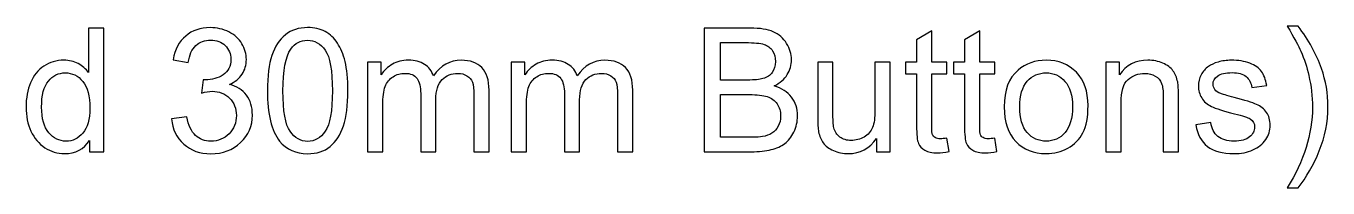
# Model space of a CAD drawing. Header units: millimetres. Extents: x 198 to 2265, y -986 to 144.
# Drawn here: x 800.4 to 992.1, y -705.3 to -681.5 of the extents above; entities that cross this region are included whole.
import ezdxf

# ---------------------------------------------------------------- set-up
doc = ezdxf.new("R2010")
doc.units = ezdxf.units.MM
doc.header["$MEASUREMENT"] = 0
doc.layers.add('Layer 1', color=7, linetype='Continuous')

msp = doc.modelspace()

# ---------------------------------------------------------------- linework, layer by layer
at = {"layer": 'Layer 1', "color": 250}
for points, knots in [([(809.77, -699.9655), (809.77, -699.9655), (809.77, -698.2933), (809.77, -698.2933), (808.936, -699.593), (807.7084, -700.2449), (806.087, -700.2449), (805.0371, -700.2449), (804.0719, -699.957), (803.1956, -699.3771), (802.3151, -698.8013), (801.6335, -697.9928), (801.1467, -696.9598), (800.6641, -695.9227), (800.4228, -694.7331), (800.4228, -693.3869), (800.4228, -692.0746), (800.6429, -690.885), (801.079, -689.814), (801.5192, -688.7472), (802.1754, -687.9259), (803.0517, -687.3586), (803.9238, -686.7871), (804.9059, -686.5035), (805.9854, -686.5035), (806.7813, -686.5035), (807.4882, -686.6728), (808.1063, -687.0073), (808.7244, -687.3417), (809.2281, -687.782), (809.6176, -688.3196), (809.6176, -688.3196), (809.6176, -681.7791), (809.6176, -681.7791), (809.6176, -681.7791), (811.8528, -681.7791), (811.8528, -681.7791), (811.8528, -681.7791), (811.8528, -699.9655), (811.8528, -699.9655), (811.8528, -699.9655), (809.77, -699.9655), (809.77, -699.9655)], [0, 0, 0, 0, 0.07142857, 0.07142857, 0.07142857, 0.14285714, 0.14285714, 0.14285714, 0.21428571, 0.21428571, 0.21428571, 0.28571429, 0.28571429, 0.28571429, 0.35714286, 0.35714286, 0.35714286, 0.42857143, 0.42857143, 0.42857143, 0.5, 0.5, 0.5, 0.57142857, 0.57142857, 0.57142857, 0.64285714, 0.64285714, 0.64285714, 0.71428571, 0.71428571, 0.71428571, 0.78571429, 0.78571429, 0.78571429, 0.85714286, 0.85714286, 0.85714286, 0.92857143, 0.92857143, 0.92857143, 1, 1, 1, 1]), ([(821.835, -695.1395), (821.835, -695.1395), (824.0702, -694.8347), (824.0702, -694.8347), (824.3284, -696.1047), (824.7602, -697.0191), (825.3741, -697.5779), (825.9879, -698.1367), (826.7414, -698.4161), (827.6347, -698.4161), (828.693, -698.4161), (829.5862, -698.052), (830.3059, -697.3239), (831.0256, -696.5958), (831.3854, -695.6941), (831.3854, -694.6188), (831.3854, -693.5943), (831.051, -692.7477), (830.3779, -692.0788), (829.709, -691.4142), (828.8581, -691.0797), (827.8209, -691.0797), (827.3976, -691.0797), (826.8727, -691.1644), (826.2419, -691.3295), (826.2419, -691.3295), (826.4917, -689.3737), (826.4917, -689.3737), (826.6398, -689.3906), (826.7626, -689.3991), (826.8515, -689.3991), (827.8082, -689.3991), (828.6634, -689.1493), (829.4296, -688.654), (830.1916, -688.1587), (830.5726, -687.3967), (830.5726, -686.368), (830.5726, -685.551), (830.2932, -684.8737), (829.7386, -684.336), (829.1841, -683.7984), (828.4686, -683.5317), (827.5923, -683.5317), (826.7203, -683.5317), (825.9964, -683.8069), (825.4164, -684.3572), (824.8364, -684.9075), (824.4639, -685.733), (824.2988, -686.8337), (824.2988, -686.8337), (822.0636, -686.4273), (822.0636, -686.4273), (822.3388, -684.9287), (822.9568, -683.7645), (823.9263, -682.939), (824.8915, -682.1135), (826.098, -681.7029), (827.5373, -681.7029), (828.5279, -681.7029), (829.4423, -681.9146), (830.2763, -682.3421), (831.1145, -682.7655), (831.7537, -683.3454), (832.194, -684.0778), (832.6385, -684.8144), (832.8586, -685.5933), (832.8586, -686.4188), (832.8586, -687.202), (832.6469, -687.9132), (832.2278, -688.5567), (831.8045, -689.2001), (831.178, -689.7124), (830.3525, -690.0934), (831.4277, -690.3389), (832.2617, -690.8554), (832.8586, -691.6385), (833.4513, -692.4175), (833.7476, -693.3996), (833.7476, -694.5722), (833.7476, -696.1597), (833.1676, -697.5102), (832.0119, -698.6151), (830.852, -699.72), (829.3873, -700.2703), (827.6177, -700.2703), (826.0218, -700.2703), (824.6967, -699.7919), (823.6426, -698.8394), (822.5843, -697.8869), (821.9832, -696.655), (821.835, -695.1395)], [0, 0, 0, 0, 0.03333333, 0.03333333, 0.03333333, 0.06666667, 0.06666667, 0.06666667, 0.1, 0.1, 0.1, 0.13333333, 0.13333333, 0.13333333, 0.16666667, 0.16666667, 0.16666667, 0.2, 0.2, 0.2, 0.23333333, 0.23333333, 0.23333333, 0.26666667, 0.26666667, 0.26666667, 0.3, 0.3, 0.3, 0.33333333, 0.33333333, 0.33333333, 0.36666667, 0.36666667, 0.36666667, 0.4, 0.4, 0.4, 0.43333333, 0.43333333, 0.43333333, 0.46666667, 0.46666667, 0.46666667, 0.5, 0.5, 0.5, 0.53333333, 0.53333333, 0.53333333, 0.56666667, 0.56666667, 0.56666667, 0.6, 0.6, 0.6, 0.63333333, 0.63333333, 0.63333333, 0.66666667, 0.66666667, 0.66666667, 0.7, 0.7, 0.7, 0.73333333, 0.73333333, 0.73333333, 0.76666667, 0.76666667, 0.76666667, 0.8, 0.8, 0.8, 0.83333333, 0.83333333, 0.83333333, 0.86666667, 0.86666667, 0.86666667, 0.9, 0.9, 0.9, 0.93333333, 0.93333333, 0.93333333, 0.96666667, 0.96666667, 0.96666667, 1, 1, 1, 1]), ([(835.9616, -690.9908), (835.9616, -688.8445), (836.1817, -687.1089), (836.622, -685.7965), (837.0665, -684.48), (837.7227, -683.4682), (838.5947, -682.7612), (839.4626, -682.0543), (840.559, -681.7029), (841.8798, -681.7029), (842.8535, -681.7029), (843.7086, -681.8976), (844.4494, -682.2913), (845.186, -682.685), (845.7956, -683.2523), (846.2698, -683.9931), (846.7439, -684.7297), (847.1164, -685.6314), (847.3874, -686.694), (847.6625, -687.7566), (847.798, -689.1917), (847.798, -690.9908), (847.798, -693.1244), (847.5779, -694.8516), (847.1418, -696.164), (846.7058, -697.4805), (846.0496, -698.4923), (845.1776, -699.2035), (844.3097, -699.9147), (843.2091, -700.2703), (841.8798, -700.2703), (840.1314, -700.2703), (838.7556, -699.648), (837.7565, -698.3992), (836.5585, -696.8752), (835.9616, -694.4071), (835.9616, -690.9908)], [0, 0, 0, 0, 0.08333333, 0.08333333, 0.08333333, 0.16666667, 0.16666667, 0.16666667, 0.25, 0.25, 0.25, 0.33333333, 0.33333333, 0.33333333, 0.41666667, 0.41666667, 0.41666667, 0.5, 0.5, 0.5, 0.58333333, 0.58333333, 0.58333333, 0.66666667, 0.66666667, 0.66666667, 0.75, 0.75, 0.75, 0.83333333, 0.83333333, 0.83333333, 0.91666667, 0.91666667, 0.91666667, 1, 1, 1, 1]), ([(900.249, -699.9655), (900.249, -699.9655), (900.249, -681.7791), (900.249, -681.7791), (900.249, -681.7791), (907.0731, -681.7791), (907.0731, -681.7791), (908.4617, -681.7791), (909.575, -681.9611), (910.4175, -682.3294), (911.2557, -682.6977), (911.9118, -683.265), (912.386, -684.0312), (912.8643, -684.7932), (913.1014, -685.5933), (913.1014, -686.4315), (913.1014, -687.2062), (912.8897, -687.9386), (912.4706, -688.6244), (912.0515, -689.3102), (911.4165, -689.8648), (910.5656, -690.2881), (911.6663, -690.6098), (912.513, -691.1602), (913.1014, -691.9391), (913.6941, -692.7138), (913.9904, -693.6324), (913.9904, -694.6908), (913.9904, -695.5459), (913.8084, -696.3375), (913.4485, -697.0699), (913.0887, -697.8023), (912.6442, -698.3653), (912.115, -698.7632), (911.5859, -699.1569), (910.9212, -699.4575), (910.1254, -699.6607), (909.3253, -699.8639), (908.3474, -699.9655), (907.1874, -699.9655), (907.1874, -699.9655), (900.249, -699.9655), (900.249, -699.9655)], [0, 0, 0, 0, 0.07142857, 0.07142857, 0.07142857, 0.14285714, 0.14285714, 0.14285714, 0.21428571, 0.21428571, 0.21428571, 0.28571429, 0.28571429, 0.28571429, 0.35714286, 0.35714286, 0.35714286, 0.42857143, 0.42857143, 0.42857143, 0.5, 0.5, 0.5, 0.57142857, 0.57142857, 0.57142857, 0.64285714, 0.64285714, 0.64285714, 0.71428571, 0.71428571, 0.71428571, 0.78571429, 0.78571429, 0.78571429, 0.85714286, 0.85714286, 0.85714286, 0.92857143, 0.92857143, 0.92857143, 1, 1, 1, 1]), ([(935.991, -697.9716), (935.991, -697.9716), (936.2958, -699.9443), (936.2958, -699.9443), (935.6693, -700.0756), (935.1062, -700.1433), (934.6152, -700.1433), (933.8066, -700.1433), (933.1801, -700.0163), (932.7313, -699.7581), (932.2868, -699.4998), (931.9736, -699.1654), (931.7915, -698.7463), (931.6095, -698.3272), (931.5206, -697.4467), (931.5206, -696.1047), (931.5206, -696.1047), (931.5206, -688.5101), (931.5206, -688.5101), (931.5206, -688.5101), (929.8696, -688.5101), (929.8696, -688.5101), (929.8696, -688.5101), (929.8696, -686.7829), (929.8696, -686.7829), (929.8696, -686.7829), (931.5206, -686.7829), (931.5206, -686.7829), (931.5206, -686.7829), (931.5206, -683.5232), (931.5206, -683.5232), (931.5206, -683.5232), (933.7558, -682.1813), (933.7558, -682.1813), (933.7558, -682.1813), (933.7558, -686.7829), (933.7558, -686.7829), (933.7558, -686.7829), (935.991, -686.7829), (935.991, -686.7829), (935.991, -686.7829), (935.991, -688.5101), (935.991, -688.5101), (935.991, -688.5101), (933.7558, -688.5101), (933.7558, -688.5101), (933.7558, -688.5101), (933.7558, -696.2317), (933.7558, -696.2317), (933.7558, -696.8709), (933.7939, -697.2816), (933.8743, -697.4636), (933.9505, -697.6456), (934.0775, -697.7896), (934.2553, -697.8996), (934.4331, -698.0055), (934.6871, -698.0605), (935.0173, -698.0605), (935.2629, -698.0605), (935.5888, -698.0309), (935.991, -697.9716)], [0, 0, 0, 0, 0.05, 0.05, 0.05, 0.1, 0.1, 0.1, 0.15, 0.15, 0.15, 0.2, 0.2, 0.2, 0.25, 0.25, 0.25, 0.3, 0.3, 0.3, 0.35, 0.35, 0.35, 0.4, 0.4, 0.4, 0.45, 0.45, 0.45, 0.5, 0.5, 0.5, 0.55, 0.55, 0.55, 0.6, 0.6, 0.6, 0.65, 0.65, 0.65, 0.7, 0.7, 0.7, 0.75, 0.75, 0.75, 0.8, 0.8, 0.8, 0.85, 0.85, 0.85, 0.9, 0.9, 0.9, 0.95, 0.95, 0.95, 1, 1, 1, 1]), ([(943.048, -697.9716), (943.048, -697.9716), (943.3528, -699.9443), (943.3528, -699.9443), (942.7263, -700.0756), (942.1632, -700.1433), (941.6722, -700.1433), (940.8636, -700.1433), (940.2371, -700.0163), (939.7883, -699.7581), (939.3438, -699.4998), (939.0306, -699.1654), (938.8485, -698.7463), (938.6665, -698.3272), (938.5776, -697.4467), (938.5776, -696.1047), (938.5776, -696.1047), (938.5776, -688.5101), (938.5776, -688.5101), (938.5776, -688.5101), (936.9266, -688.5101), (936.9266, -688.5101), (936.9266, -688.5101), (936.9266, -686.7829), (936.9266, -686.7829), (936.9266, -686.7829), (938.5776, -686.7829), (938.5776, -686.7829), (938.5776, -686.7829), (938.5776, -683.5232), (938.5776, -683.5232), (938.5776, -683.5232), (940.8128, -682.1813), (940.8128, -682.1813), (940.8128, -682.1813), (940.8128, -686.7829), (940.8128, -686.7829), (940.8128, -686.7829), (943.048, -686.7829), (943.048, -686.7829), (943.048, -686.7829), (943.048, -688.5101), (943.048, -688.5101), (943.048, -688.5101), (940.8128, -688.5101), (940.8128, -688.5101), (940.8128, -688.5101), (940.8128, -696.2317), (940.8128, -696.2317), (940.8128, -696.8709), (940.8509, -697.2816), (940.9313, -697.4636), (941.0075, -697.6456), (941.1345, -697.7896), (941.3123, -697.8996), (941.4901, -698.0055), (941.7441, -698.0605), (942.0743, -698.0605), (942.3199, -698.0605), (942.6458, -698.0309), (943.048, -697.9716)], [0, 0, 0, 0, 0.05, 0.05, 0.05, 0.1, 0.1, 0.1, 0.15, 0.15, 0.15, 0.2, 0.2, 0.2, 0.25, 0.25, 0.25, 0.3, 0.3, 0.3, 0.35, 0.35, 0.35, 0.4, 0.4, 0.4, 0.45, 0.45, 0.45, 0.5, 0.5, 0.5, 0.55, 0.55, 0.55, 0.6, 0.6, 0.6, 0.65, 0.65, 0.65, 0.7, 0.7, 0.7, 0.75, 0.75, 0.75, 0.8, 0.8, 0.8, 0.85, 0.85, 0.85, 0.9, 0.9, 0.9, 0.95, 0.95, 0.95, 1, 1, 1, 1]), ([(987.68, -705.2995), (987.68, -705.2995), (986.0798, -705.2995), (986.0798, -705.2995), (988.5521, -701.3329), (989.7882, -697.362), (989.7882, -693.3869), (989.7882, -691.8333), (989.6104, -690.2923), (989.2548, -688.7641), (988.9754, -687.5237), (988.5817, -686.3342), (988.0779, -685.1912), (987.7562, -684.4503), (987.0873, -683.21), (986.0798, -681.4743), (986.0798, -681.4743), (987.68, -681.4743), (987.68, -681.4743), (989.2294, -683.5486), (990.3766, -685.6314), (991.1217, -687.7227), (991.7567, -689.5219), (992.0742, -691.4057), (992.0742, -693.3742), (992.0742, -695.6052), (991.6466, -697.7642), (990.7915, -699.847), (989.9406, -701.9298), (988.9034, -703.7459), (987.68, -705.2995)], [0, 0, 0, 0, 0.1, 0.1, 0.1, 0.2, 0.2, 0.2, 0.3, 0.3, 0.3, 0.4, 0.4, 0.4, 0.5, 0.5, 0.5, 0.6, 0.6, 0.6, 0.7, 0.7, 0.7, 0.8, 0.8, 0.8, 0.9, 0.9, 0.9, 1, 1, 1, 1]), ([(838.2476, -690.9993), (838.2476, -693.9923), (838.5947, -695.9819), (839.2932, -696.9641), (839.9917, -697.9504), (840.8553, -698.4415), (841.8798, -698.4415), (842.9043, -698.4415), (843.7679, -697.9462), (844.4664, -696.9598), (845.1649, -695.9692), (845.512, -693.9838), (845.512, -690.9993), (845.512, -688.0063), (845.1649, -686.0167), (844.4664, -685.0345), (843.7721, -684.0482), (842.9, -683.5571), (841.8544, -683.5571), (840.8299, -683.5571), (840.0087, -683.9931), (839.3948, -684.861), (838.6286, -685.9659), (838.2476, -688.0148), (838.2476, -690.9993)], [0, 0, 0, 0, 0.125, 0.125, 0.125, 0.25, 0.25, 0.25, 0.375, 0.375, 0.375, 0.5, 0.5, 0.5, 0.625, 0.625, 0.625, 0.75, 0.75, 0.75, 0.875, 0.875, 0.875, 1, 1, 1, 1]), ([(902.662, -689.4245), (902.662, -689.4245), (906.5948, -689.4245), (906.5948, -689.4245), (907.6616, -689.4245), (908.4278, -689.3525), (908.8892, -689.2128), (909.5031, -689.0308), (909.9645, -688.726), (910.2735, -688.3027), (910.5826, -687.8793), (910.7392, -687.3502), (910.7392, -686.7109), (910.7392, -686.1056), (910.5953, -685.5722), (910.3032, -685.115), (910.0153, -684.6535), (909.6004, -684.336), (909.0628, -684.1667), (908.5252, -683.9974), (907.6023, -683.9127), (906.2984, -683.9127), (906.2984, -683.9127), (902.662, -683.9127), (902.662, -683.9127), (902.662, -683.9127), (902.662, -689.4245), (902.662, -689.4245)], [0, 0, 0, 0, 0.11111111, 0.11111111, 0.11111111, 0.22222222, 0.22222222, 0.22222222, 0.33333333, 0.33333333, 0.33333333, 0.44444444, 0.44444444, 0.44444444, 0.55555556, 0.55555556, 0.55555556, 0.66666667, 0.66666667, 0.66666667, 0.77777778, 0.77777778, 0.77777778, 0.88888889, 0.88888889, 0.88888889, 1, 1, 1, 1]), ([(850.6978, -699.9655), (850.6978, -699.9655), (850.6978, -686.7829), (850.6978, -686.7829), (850.6978, -686.7829), (852.7044, -686.7829), (852.7044, -686.7829), (852.7044, -686.7829), (852.7044, -688.6456), (852.7044, -688.6456), (853.115, -688.0021), (853.6654, -687.4814), (854.3512, -687.0919), (855.037, -686.6982), (855.8159, -686.5035), (856.6922, -686.5035), (857.6659, -686.5035), (858.466, -686.7067), (859.0883, -687.1089), (859.7106, -687.5153), (860.1508, -688.0783), (860.4048, -688.8064), (861.4547, -687.2697), (862.8136, -686.5035), (864.49, -686.5035), (865.8023, -686.5035), (866.8141, -686.8633), (867.5168, -687.5872), (868.2238, -688.3111), (868.5794, -689.4245), (868.5794, -690.9273), (868.5794, -690.9273), (868.5794, -699.9655), (868.5794, -699.9655), (868.5794, -699.9655), (866.3442, -699.9655), (866.3442, -699.9655), (866.3442, -699.9655), (866.3442, -691.6682), (866.3442, -691.6682), (866.3442, -690.7792), (866.268, -690.1357), (866.1241, -689.742), (865.9801, -689.3483), (865.7177, -689.035), (865.3324, -688.7937), (864.9514, -688.5524), (864.5027, -688.4339), (863.9905, -688.4339), (863.0591, -688.4339), (862.2887, -688.7429), (861.6748, -689.3568), (861.061, -689.9748), (860.7562, -690.9612), (860.7562, -692.3159), (860.7562, -692.3159), (860.7562, -699.9655), (860.7562, -699.9655), (860.7562, -699.9655), (858.521, -699.9655), (858.521, -699.9655), (858.521, -699.9655), (858.521, -691.4099), (858.521, -691.4099), (858.521, -690.4193), (858.339, -689.6743), (857.9749, -689.179), (857.6108, -688.6837), (857.0139, -688.4339), (856.1884, -688.4339), (855.5619, -688.4339), (854.9819, -688.599), (854.4485, -688.9292), (853.9151, -689.2594), (853.5299, -689.742), (853.2886, -690.3812), (853.0515, -691.0162), (852.933, -691.9349), (852.933, -693.1329), (852.933, -693.1329), (852.933, -699.9655), (852.933, -699.9655), (852.933, -699.9655), (850.6978, -699.9655), (850.6978, -699.9655)], [0, 0, 0, 0, 0.03571429, 0.03571429, 0.03571429, 0.07142857, 0.07142857, 0.07142857, 0.10714286, 0.10714286, 0.10714286, 0.14285714, 0.14285714, 0.14285714, 0.17857143, 0.17857143, 0.17857143, 0.21428571, 0.21428571, 0.21428571, 0.25, 0.25, 0.25, 0.28571429, 0.28571429, 0.28571429, 0.32142857, 0.32142857, 0.32142857, 0.35714286, 0.35714286, 0.35714286, 0.39285714, 0.39285714, 0.39285714, 0.42857143, 0.42857143, 0.42857143, 0.46428571, 0.46428571, 0.46428571, 0.5, 0.5, 0.5, 0.53571429, 0.53571429, 0.53571429, 0.57142857, 0.57142857, 0.57142857, 0.60714286, 0.60714286, 0.60714286, 0.64285714, 0.64285714, 0.64285714, 0.67857143, 0.67857143, 0.67857143, 0.71428571, 0.71428571, 0.71428571, 0.75, 0.75, 0.75, 0.78571429, 0.78571429, 0.78571429, 0.82142857, 0.82142857, 0.82142857, 0.85714286, 0.85714286, 0.85714286, 0.89285714, 0.89285714, 0.89285714, 0.92857143, 0.92857143, 0.92857143, 0.96428571, 0.96428571, 0.96428571, 1, 1, 1, 1]), ([(871.856, -699.9655), (871.856, -699.9655), (871.856, -686.7829), (871.856, -686.7829), (871.856, -686.7829), (873.8626, -686.7829), (873.8626, -686.7829), (873.8626, -686.7829), (873.8626, -688.6456), (873.8626, -688.6456), (874.2732, -688.0021), (874.8236, -687.4814), (875.5094, -687.0919), (876.1952, -686.6982), (876.9741, -686.5035), (877.8504, -686.5035), (878.8241, -686.5035), (879.6242, -686.7067), (880.2465, -687.1089), (880.8688, -687.5153), (881.309, -688.0783), (881.563, -688.8064), (882.6129, -687.2697), (883.9718, -686.5035), (885.6482, -686.5035), (886.9605, -686.5035), (887.9723, -686.8633), (888.675, -687.5872), (889.382, -688.3111), (889.7376, -689.4245), (889.7376, -690.9273), (889.7376, -690.9273), (889.7376, -699.9655), (889.7376, -699.9655), (889.7376, -699.9655), (887.5024, -699.9655), (887.5024, -699.9655), (887.5024, -699.9655), (887.5024, -691.6682), (887.5024, -691.6682), (887.5024, -690.7792), (887.4262, -690.1357), (887.2823, -689.742), (887.1383, -689.3483), (886.8759, -689.035), (886.4906, -688.7937), (886.1096, -688.5524), (885.6609, -688.4339), (885.1487, -688.4339), (884.2173, -688.4339), (883.4469, -688.7429), (882.833, -689.3568), (882.2192, -689.9748), (881.9144, -690.9612), (881.9144, -692.3159), (881.9144, -692.3159), (881.9144, -699.9655), (881.9144, -699.9655), (881.9144, -699.9655), (879.6792, -699.9655), (879.6792, -699.9655), (879.6792, -699.9655), (879.6792, -691.4099), (879.6792, -691.4099), (879.6792, -690.4193), (879.4972, -689.6743), (879.1331, -689.179), (878.769, -688.6837), (878.1721, -688.4339), (877.3466, -688.4339), (876.7201, -688.4339), (876.1401, -688.599), (875.6067, -688.9292), (875.0733, -689.2594), (874.6881, -689.742), (874.4468, -690.3812), (874.2097, -691.0162), (874.0912, -691.9349), (874.0912, -693.1329), (874.0912, -693.1329), (874.0912, -699.9655), (874.0912, -699.9655), (874.0912, -699.9655), (871.856, -699.9655), (871.856, -699.9655)], [0, 0, 0, 0, 0.03571429, 0.03571429, 0.03571429, 0.07142857, 0.07142857, 0.07142857, 0.10714286, 0.10714286, 0.10714286, 0.14285714, 0.14285714, 0.14285714, 0.17857143, 0.17857143, 0.17857143, 0.21428571, 0.21428571, 0.21428571, 0.25, 0.25, 0.25, 0.28571429, 0.28571429, 0.28571429, 0.32142857, 0.32142857, 0.32142857, 0.35714286, 0.35714286, 0.35714286, 0.39285714, 0.39285714, 0.39285714, 0.42857143, 0.42857143, 0.42857143, 0.46428571, 0.46428571, 0.46428571, 0.5, 0.5, 0.5, 0.53571429, 0.53571429, 0.53571429, 0.57142857, 0.57142857, 0.57142857, 0.60714286, 0.60714286, 0.60714286, 0.64285714, 0.64285714, 0.64285714, 0.67857143, 0.67857143, 0.67857143, 0.71428571, 0.71428571, 0.71428571, 0.75, 0.75, 0.75, 0.78571429, 0.78571429, 0.78571429, 0.82142857, 0.82142857, 0.82142857, 0.85714286, 0.85714286, 0.85714286, 0.89285714, 0.89285714, 0.89285714, 0.92857143, 0.92857143, 0.92857143, 0.96428571, 0.96428571, 0.96428571, 1, 1, 1, 1]), ([(925.6236, -699.9655), (925.6236, -699.9655), (925.6236, -698.0055), (925.6236, -698.0055), (924.5991, -699.4998), (923.2106, -700.2449), (921.4538, -700.2449), (920.6791, -700.2449), (919.9552, -700.0967), (919.2821, -699.8004), (918.609, -699.4998), (918.1094, -699.1273), (917.7835, -698.6786), (917.4575, -698.2256), (917.2289, -697.6753), (917.0977, -697.0233), (917.0088, -696.5831), (916.9622, -695.8888), (916.9622, -694.9405), (916.9622, -694.9405), (916.9622, -686.7829), (916.9622, -686.7829), (916.9622, -686.7829), (919.1974, -686.7829), (919.1974, -686.7829), (919.1974, -686.7829), (919.1974, -694.0769), (919.1974, -694.0769), (919.1974, -695.2411), (919.244, -696.0285), (919.3329, -696.4307), (919.4726, -697.0191), (919.7689, -697.4763), (920.2261, -697.8107), (920.6791, -698.1452), (921.2379, -698.3145), (921.9067, -698.3145), (922.5756, -698.3145), (923.2021, -698.1452), (923.7863, -697.8023), (924.3705, -697.4594), (924.7854, -696.9895), (925.0309, -696.401), (925.2722, -695.8126), (925.395, -694.9532), (925.395, -693.8314), (925.395, -693.8314), (925.395, -686.7829), (925.395, -686.7829), (925.395, -686.7829), (927.6302, -686.7829), (927.6302, -686.7829), (927.6302, -686.7829), (927.6302, -699.9655), (927.6302, -699.9655), (927.6302, -699.9655), (925.6236, -699.9655), (925.6236, -699.9655)], [0, 0, 0, 0, 0.05263158, 0.05263158, 0.05263158, 0.10526316, 0.10526316, 0.10526316, 0.15789474, 0.15789474, 0.15789474, 0.21052632, 0.21052632, 0.21052632, 0.26315789, 0.26315789, 0.26315789, 0.31578947, 0.31578947, 0.31578947, 0.36842105, 0.36842105, 0.36842105, 0.42105263, 0.42105263, 0.42105263, 0.47368421, 0.47368421, 0.47368421, 0.52631579, 0.52631579, 0.52631579, 0.57894737, 0.57894737, 0.57894737, 0.63157895, 0.63157895, 0.63157895, 0.68421053, 0.68421053, 0.68421053, 0.73684211, 0.73684211, 0.73684211, 0.78947368, 0.78947368, 0.78947368, 0.84210526, 0.84210526, 0.84210526, 0.89473684, 0.89473684, 0.89473684, 0.94736842, 0.94736842, 0.94736842, 1, 1, 1, 1]), ([(944.4154, -693.3742), (944.4154, -690.94), (945.0927, -689.1366), (946.4516, -687.964), (947.5819, -686.9903), (948.9662, -686.5035), (950.5961, -686.5035), (952.4037, -686.5035), (953.8854, -687.0962), (955.0368, -688.2815), (956.1841, -689.4626), (956.7598, -691.1009), (956.7598, -693.1879), (956.7598, -694.8813), (956.5058, -696.2105), (955.9978, -697.18), (955.4898, -698.1494), (954.749, -698.9029), (953.7753, -699.4406), (952.8059, -699.9782), (951.7433, -700.2449), (950.5961, -700.2449), (948.7503, -700.2449), (947.2602, -699.6565), (946.1214, -698.4754), (944.9827, -697.2943), (944.4154, -695.5925), (944.4154, -693.3742)], [0, 0, 0, 0, 0.11111111, 0.11111111, 0.11111111, 0.22222222, 0.22222222, 0.22222222, 0.33333333, 0.33333333, 0.33333333, 0.44444444, 0.44444444, 0.44444444, 0.55555556, 0.55555556, 0.55555556, 0.66666667, 0.66666667, 0.66666667, 0.77777778, 0.77777778, 0.77777778, 0.88888889, 0.88888889, 0.88888889, 1, 1, 1, 1]), ([(959.3802, -699.9655), (959.3802, -699.9655), (959.3802, -686.7829), (959.3802, -686.7829), (959.3802, -686.7829), (961.3868, -686.7829), (961.3868, -686.7829), (961.3868, -686.7829), (961.3868, -688.654), (961.3868, -688.654), (962.352, -687.2189), (963.749, -686.5035), (965.5736, -686.5035), (966.3694, -686.5035), (967.0976, -686.6474), (967.7622, -686.9311), (968.4268, -687.2147), (968.9264, -687.5915), (969.2566, -688.0529), (969.5868, -688.5143), (969.8196, -689.0647), (969.9508, -689.6997), (970.0313, -690.1145), (970.0736, -690.8384), (970.0736, -691.8714), (970.0736, -691.8714), (970.0736, -699.9655), (970.0736, -699.9655), (970.0736, -699.9655), (967.8384, -699.9655), (967.8384, -699.9655), (967.8384, -699.9655), (967.8384, -691.956), (967.8384, -691.956), (967.8384, -691.0459), (967.7537, -690.3643), (967.5802, -689.9156), (967.4066, -689.4668), (967.0976, -689.107), (966.6573, -688.8361), (966.217, -688.5694), (965.6963, -688.4339), (965.1037, -688.4339), (964.1554, -688.4339), (963.3384, -688.7345), (962.6483, -689.3398), (961.9583, -689.941), (961.6154, -691.0882), (961.6154, -692.7731), (961.6154, -692.7731), (961.6154, -699.9655), (961.6154, -699.9655), (961.6154, -699.9655), (959.3802, -699.9655), (959.3802, -699.9655)], [0, 0, 0, 0, 0.05555556, 0.05555556, 0.05555556, 0.11111111, 0.11111111, 0.11111111, 0.16666667, 0.16666667, 0.16666667, 0.22222222, 0.22222222, 0.22222222, 0.27777778, 0.27777778, 0.27777778, 0.33333333, 0.33333333, 0.33333333, 0.38888889, 0.38888889, 0.38888889, 0.44444444, 0.44444444, 0.44444444, 0.5, 0.5, 0.5, 0.55555556, 0.55555556, 0.55555556, 0.61111111, 0.61111111, 0.61111111, 0.66666667, 0.66666667, 0.66666667, 0.72222222, 0.72222222, 0.72222222, 0.77777778, 0.77777778, 0.77777778, 0.83333333, 0.83333333, 0.83333333, 0.88888889, 0.88888889, 0.88888889, 0.94444444, 0.94444444, 0.94444444, 1, 1, 1, 1]), ([(972.6178, -696.0285), (972.6178, -696.0285), (974.8276, -695.6729), (974.8276, -695.6729), (974.9504, -696.5577), (975.2975, -697.235), (975.8648, -697.7091), (976.432, -698.179), (977.2279, -698.4161), (978.2439, -698.4161), (979.2726, -698.4161), (980.0346, -698.2087), (980.5341, -697.7896), (981.0294, -697.3747), (981.2792, -696.8836), (981.2792, -696.3206), (981.2792, -695.8168), (981.0548, -695.4189), (980.6103, -695.131), (980.2971, -694.9321), (979.5351, -694.6823), (978.3243, -694.3733), (976.6903, -693.9626), (975.56, -693.607), (974.925, -693.3065), (974.2942, -693.0017), (973.8158, -692.5868), (973.4899, -692.0534), (973.1639, -691.5242), (972.9988, -690.9358), (972.9988, -690.2923), (972.9988, -689.7039), (973.1343, -689.162), (973.401, -688.6625), (973.6719, -688.163), (974.036, -687.7481), (974.4974, -687.4179), (974.8445, -687.1639), (975.3187, -686.948), (975.9156, -686.7702), (976.5167, -686.5924), (977.1559, -686.5035), (977.8417, -686.5035), (978.8747, -686.5035), (979.7806, -686.6517), (980.5595, -686.9522), (981.3427, -687.2486), (981.9184, -687.655), (982.291, -688.163), (982.6593, -688.6752), (982.9175, -689.3568), (983.0572, -690.2119), (983.0572, -690.2119), (980.8728, -690.5167), (980.8728, -690.5167), (980.7754, -689.8309), (980.4876, -689.2933), (980.0134, -688.908), (979.5393, -688.5228), (978.8704, -688.3323), (978.0026, -688.3323), (976.9824, -688.3323), (976.25, -688.5016), (975.814, -688.8403), (975.3779, -689.179), (975.1578, -689.5769), (975.1578, -690.0299), (975.1578, -690.3177), (975.2467, -690.5802), (975.4287, -690.813), (975.6108, -691.0501), (975.8944, -691.2491), (976.2839, -691.4057), (976.5082, -691.4904), (977.1602, -691.6809), (978.2524, -691.9772), (979.8272, -692.3963), (980.9278, -692.7434), (981.5544, -693.0101), (982.1809, -693.2768), (982.672, -693.6705), (983.0276, -694.1785), (983.3874, -694.6908), (983.5652, -695.3258), (983.5652, -696.0878), (983.5652, -696.8286), (983.3493, -697.5271), (982.9133, -698.1833), (982.4772, -698.8394), (981.8507, -699.3474), (981.0337, -699.7073), (980.2124, -700.0671), (979.2853, -700.2449), (978.2524, -700.2449), (976.5421, -700.2449), (975.234, -699.8893), (974.3365, -699.1823), (973.4391, -698.4711), (972.8676, -697.4213), (972.6178, -696.0285)], [0, 0, 0, 0, 0.03030303, 0.03030303, 0.03030303, 0.06060606, 0.06060606, 0.06060606, 0.09090909, 0.09090909, 0.09090909, 0.12121212, 0.12121212, 0.12121212, 0.15151515, 0.15151515, 0.15151515, 0.18181818, 0.18181818, 0.18181818, 0.21212121, 0.21212121, 0.21212121, 0.24242424, 0.24242424, 0.24242424, 0.27272727, 0.27272727, 0.27272727, 0.3030303, 0.3030303, 0.3030303, 0.33333333, 0.33333333, 0.33333333, 0.36363636, 0.36363636, 0.36363636, 0.39393939, 0.39393939, 0.39393939, 0.42424242, 0.42424242, 0.42424242, 0.45454545, 0.45454545, 0.45454545, 0.48484848, 0.48484848, 0.48484848, 0.51515152, 0.51515152, 0.51515152, 0.54545455, 0.54545455, 0.54545455, 0.57575758, 0.57575758, 0.57575758, 0.60606061, 0.60606061, 0.60606061, 0.63636364, 0.63636364, 0.63636364, 0.66666667, 0.66666667, 0.66666667, 0.6969697, 0.6969697, 0.6969697, 0.72727273, 0.72727273, 0.72727273, 0.75757576, 0.75757576, 0.75757576, 0.78787879, 0.78787879, 0.78787879, 0.81818182, 0.81818182, 0.81818182, 0.84848485, 0.84848485, 0.84848485, 0.87878788, 0.87878788, 0.87878788, 0.90909091, 0.90909091, 0.90909091, 0.93939394, 0.93939394, 0.93939394, 0.96969697, 0.96969697, 0.96969697, 1, 1, 1, 1]), ([(802.7088, -693.3911), (802.7088, -695.076), (803.0644, -696.3333), (803.7798, -697.1673), (804.491, -698.0012), (805.3335, -698.4161), (806.3029, -698.4161), (807.2808, -698.4161), (808.1105, -698.0182), (808.7963, -697.2223), (809.4779, -696.4264), (809.8208, -695.2115), (809.8208, -693.5774), (809.8208, -691.7825), (809.4737, -690.4617), (808.7752, -689.6192), (808.0809, -688.7768), (807.2215, -688.3577), (806.2013, -688.3577), (805.2065, -688.3577), (804.3767, -688.7599), (803.7079, -689.5684), (803.0432, -690.377), (802.7088, -691.6512), (802.7088, -693.3911)], [0, 0, 0, 0, 0.125, 0.125, 0.125, 0.25, 0.25, 0.25, 0.375, 0.375, 0.375, 0.5, 0.5, 0.5, 0.625, 0.625, 0.625, 0.75, 0.75, 0.75, 0.875, 0.875, 0.875, 1, 1, 1, 1]), ([(946.7014, -693.3784), (946.7014, -695.0633), (947.0697, -696.3248), (947.8063, -697.1588), (948.5471, -697.997), (949.4742, -698.4161), (950.5961, -698.4161), (951.7052, -698.4161), (952.6281, -697.997), (953.3689, -697.1546), (954.1055, -696.3121), (954.4738, -695.0294), (954.4738, -693.3065), (954.4738, -691.6809), (954.1013, -690.449), (953.3604, -689.615), (952.6196, -688.7768), (951.6967, -688.3577), (950.5961, -688.3577), (949.4742, -688.3577), (948.5471, -688.7726), (947.8063, -689.6065), (947.0697, -690.4405), (946.7014, -691.6978), (946.7014, -693.3784)], [0, 0, 0, 0, 0.125, 0.125, 0.125, 0.25, 0.25, 0.25, 0.375, 0.375, 0.375, 0.5, 0.5, 0.5, 0.625, 0.625, 0.625, 0.75, 0.75, 0.75, 0.875, 0.875, 0.875, 1, 1, 1, 1]), ([(902.662, -697.8319), (902.662, -697.8319), (907.1917, -697.8319), (907.1917, -697.8319), (907.9706, -697.8319), (908.5167, -697.8023), (908.8342, -697.743), (909.3845, -697.6456), (909.8502, -697.4805), (910.2227, -697.2477), (910.5953, -697.0149), (910.9001, -696.6762), (911.1414, -696.2317), (911.3827, -695.7872), (911.5012, -695.275), (911.5012, -694.695), (911.5012, -694.0134), (911.3276, -693.425), (910.9763, -692.9212), (910.6291, -692.4175), (910.1465, -692.0661), (909.5285, -691.8629), (908.9146, -691.6597), (908.0256, -691.5581), (906.8699, -691.5581), (906.8699, -691.5581), (902.662, -691.5581), (902.662, -691.5581), (902.662, -691.5581), (902.662, -697.8319), (902.662, -697.8319)], [0, 0, 0, 0, 0.1, 0.1, 0.1, 0.2, 0.2, 0.2, 0.3, 0.3, 0.3, 0.4, 0.4, 0.4, 0.5, 0.5, 0.5, 0.6, 0.6, 0.6, 0.7, 0.7, 0.7, 0.8, 0.8, 0.8, 0.9, 0.9, 0.9, 1, 1, 1, 1])]:
    msp.add_open_spline(points, degree=3, knots=knots, dxfattribs=at)

doc.saveas('drawing.dxf')
